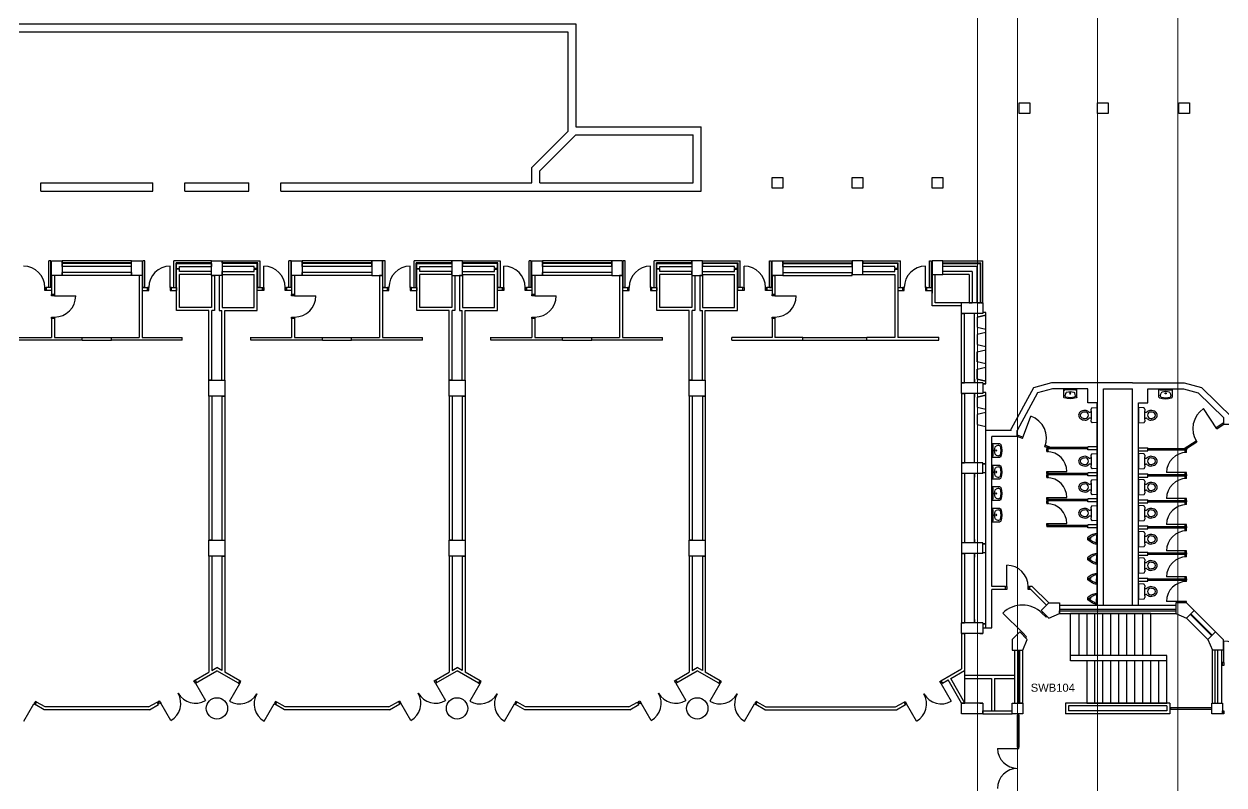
# Model space of a CAD drawing. Header units: millimetres. Extents: x -50633 to 80232, y -16408 to 66926.
# Drawn here: x -12762 to 32203, y 38403 to 66926 of the extents above; entities that cross this region are included whole.
import ezdxf

# ---------------------------------------------------------------- set-up
doc = ezdxf.new("R2010")
doc.units = ezdxf.units.MM
for name, color, linetype in [('BL', 8, 'Continuous'), ('Boundaries_and_building_grids', 140, 'Continuous'), ('DR', 8, 'Continuous'), ('SHOPFITTING', 4, 'Continuous'), ('TEXT', 2, 'Continuous'), ('WA_EXT', 7, 'Continuous'), ('WN', 4, 'Continuous')]:
    doc.layers.add(name, color=color, linetype=linetype)
doc.layers.get('0').off()
doc.styles.add('arial', font='arial.ttf')

# ---------------------------------------------------------------- blocks, each defined once
blk = doc.blocks.new('whb2')
for p, q in [((-250, 0), (250, 0)), ((-250, -303.1), (-250, 0)), ((250, 0), (250, -303.1)), ((-201, -29.5), (201.1, -29.5)), ((-200, -252.8), (-168.5, -155.3)), ((168.6, -155.3), (200.1, -252.8))]:
    blk.add_line(p, q)
blk.add_circle((0, -160.7), 22.3)
for centre, radius, start, end in [((-214.2, -303.1), 35.7, 180, 255.523), ((-199.1, -56.3), 26.8, 94.124, 173.479), ((0, 526.8), 892.9, 255.523, 284.478), ((-151.4, -259.8), 49.1, 171.798, 253.912), ((-109.1, -186.3), 67, 111.901, 152.434), ((0, 265.2), 595.5, 253.912, 286.088), ((0, -457.8), 359.7, 68.098, 111.902), ((109.2, -186.3), 67, 27.567, 68.099), ((151.5, -259.8), 49.1, 286.088, 8.202), ((199.2, -56.3), 26.8, 6.521, 85.876), ((214.3, -303.1), 35.7, 284.477, 0)]:
    blk.add_arc(centre, radius, start, end)

msp = doc.modelspace()

# ---------------------------------------------------------------- linework, layer by layer
at = {"layer": 'BL', "linetype": 'Continuous'}
for p, q in [((26457, 43251), (26457, 44826)), ((29457, 44826), (26457, 44826)), ((26757, 44826), (26757, 43251)), ((27057, 44826), (27057, 43251)), ((27357, 43251), (27357, 44826)), ((27657, 43251), (27657, 44826)), ((27957, 43251), (27957, 44826)), ((28257, 43251), (28257, 44826)), ((28557, 43251), (28557, 44826)), ((28857, 43251), (28857, 44826)), ((29157, 43251), (29157, 44826)), ((29457, 43251), (29457, 44826)), ((27357, 41476), (27357, 43051)), ((27657, 41476), (27657, 43051)), ((27957, 41476), (27957, 43051)), ((28257, 41476), (28257, 43051)), ((28557, 41476), (28557, 43051)), ((28857, 41476), (28857, 43051)), ((29157, 41476), (29157, 43051)), ((29457, 41476), (29457, 43051)), ((29757, 41476), (29757, 43051))]:
    msp.add_line(p, q, dxfattribs=at)
for points in [[(27057, 43051), (26457, 43051), (26457, 43251)], [(30057, 43051), (30057, 43251), (26457, 43251)], [(27057, 41476), (30057, 41476), (30057, 43051), (27057, 43051), (27057, 41476)], [(30192, 41301), (30192, 41251), (31742, 41251), (31742, 41301), (30192, 41301)]]:
    msp.add_lwpolyline(points, dxfattribs=at)
at = {"layer": 'Boundaries_and_building_grids', "color": 3, "linetype": 'Continuous', "lineweight": 0}
for p in [(22968, 2284), (24468, 13773), (27468, 19213), (30468, 13773)]:
    msp.add_xline(p, (0, 1), dxfattribs=at)
at = {"layer": 'DR', "linetype": 'Continuous'}
for p, q in [((-7288, 57051), (-7288, 57851)), ((-3778, 57051), (-3778, 57851)), ((1712, 57051), (1712, 57851)), ((5222, 57051), (5222, 57851)), ((10712, 57051), (10712, 57851)), ((14222, 57051), (14222, 57851)), ((21022, 57051), (21022, 57851)), ((-11623, 56741), (-10823, 56741)), ((-2623, 56741), (-1823, 56741)), ((6377, 56741), (7177, 56741)), ((15377, 56741), (16177, 56741)), ((24652, 51390), (24967, 52233)), ((31934, 51758), (31440, 52510)), ((25566, 50149), (26316, 50149)), ((30800, 50113), (30050, 50113)), ((25566, 49174), (26316, 49174)), ((30800, 49138), (30050, 49138)), ((25566, 48199), (26316, 48199)), ((30800, 48163), (30050, 48163)), ((30800, 47178), (30050, 47178)), ((24066, 45838), (24066, 46638)), ((30800, 46203), (30050, 46203)), ((30800, 45283), (30050, 45283)), ((24648, 44114), (23917, 44845)), ((32193, 42996), (32193, 43796)), ((-6337, 42218), (-5962, 41569)), ((-4686, 42193), (-5061, 41544)), ((2663, 42218), (3038, 41569)), ((4314, 42193), (3939, 41544)), ((11663, 42218), (12038, 41569)), ((13314, 42193), (12939, 41544)), ((21610, 42193), (21985, 41544)), ((-12762, 40794), (-12387, 41443)), ((-7261, 40819), (-7636, 41468)), ((-3762, 40794), (-3387, 41443)), ((1739, 40819), (1364, 41468)), ((5238, 40794), (5613, 41443)), ((10739, 40819), (10364, 41468)), ((14238, 40794), (14613, 41443)), ((20686, 40794), (20311, 41443)), ((23717, 39776), (24467, 39776))]:
    msp.add_line(p, q, dxfattribs=at)
for points in [[(-11978, 57051), (-11928, 57051), (-11928, 56941), (-11978, 56941), (-11978, 57051)], [(-11623, 56791), (-11623, 56741), (-11733, 56741), (-11733, 56791), (-11623, 56791)], [(-8088, 57051), (-8138, 57051), (-8138, 56941), (-8088, 56941), (-8088, 57051)], [(-7238, 57051), (-7288, 57051), (-7288, 56941), (-7238, 56941), (-7238, 57051)], [(-3828, 57051), (-3778, 57051), (-3778, 56941), (-3828, 56941), (-3828, 57051)], [(-2978, 57051), (-2928, 57051), (-2928, 56941), (-2978, 56941), (-2978, 57051)], [(-2623, 56791), (-2623, 56741), (-2733, 56741), (-2733, 56791), (-2623, 56791)], [(912, 57051), (862, 57051), (862, 56941), (912, 56941), (912, 57051)], [(1762, 57051), (1712, 57051), (1712, 56941), (1762, 56941), (1762, 57051)], [(5172, 57051), (5222, 57051), (5222, 56941), (5172, 56941), (5172, 57051)], [(6022, 57051), (6072, 57051), (6072, 56941), (6022, 56941), (6022, 57051)], [(6377, 56791), (6377, 56741), (6267, 56741), (6267, 56791), (6377, 56791)], [(9912, 57051), (9862, 57051), (9862, 56941), (9912, 56941), (9912, 57051)], [(10762, 57051), (10712, 57051), (10712, 56941), (10762, 56941), (10762, 57051)], [(14172, 57051), (14222, 57051), (14222, 56941), (14172, 56941), (14172, 57051)], [(15022, 57051), (15072, 57051), (15072, 56941), (15022, 56941), (15022, 57051)], [(15377, 56791), (15377, 56741), (15267, 56741), (15267, 56791), (15377, 56791)], [(20222, 57051), (20172, 57051), (20172, 56941), (20222, 56941), (20222, 57051)], [(21072, 57051), (21022, 57051), (21022, 56941), (21072, 56941), (21072, 57051)], [(-11623, 55941), (-11623, 55891), (-11733, 55891), (-11733, 55941), (-11623, 55941)], [(-2623, 55941), (-2623, 55891), (-2733, 55891), (-2733, 55941), (-2623, 55941)], [(6377, 55941), (6377, 55891), (6267, 55891), (6267, 55941), (6377, 55941)], [(15377, 55941), (15377, 55891), (15267, 55891), (15267, 55941), (15377, 55941)], [(24016, 45838), (24066, 45838), (24066, 45728), (24016, 45728), (24016, 45838)], [(24866, 45838), (24916, 45838), (24916, 45728), (24866, 45728), (24866, 45838)], [(25379, 44845), (25414, 44880), (25569, 44725), (25534, 44690), (25379, 44845)], [(24612, 44079), (24648, 44114), (24803, 43959), (24768, 43923), (24612, 44079)], [(32143, 42996), (32193, 42996), (32193, 42886), (32143, 42886), (32143, 42996)], [(-6337, 42218), (-6392, 42313), (-6348, 42338), (-6293, 42243), (-6337, 42218)], [(-4686, 42193), (-4631, 42288), (-4674, 42313), (-4729, 42218), (-4686, 42193)], [(2663, 42218), (2608, 42313), (2652, 42338), (2707, 42243), (2663, 42218)], [(4314, 42193), (4369, 42288), (4326, 42313), (4271, 42218), (4314, 42193)], [(11663, 42218), (11608, 42313), (11652, 42338), (11707, 42243), (11663, 42218)], [(13314, 42193), (13369, 42288), (13326, 42313), (13271, 42218), (13314, 42193)], [(21610, 42193), (21555, 42288), (21598, 42313), (21653, 42218), (21610, 42193)], [(-12343, 41418), (-12288, 41513), (-12332, 41538), (-12387, 41443), (-12343, 41418)], [(-7679, 41443), (-7734, 41538), (-7691, 41563), (-7636, 41468), (-7679, 41443)], [(-3343, 41418), (-3288, 41513), (-3332, 41538), (-3387, 41443), (-3343, 41418)], [(1321, 41443), (1266, 41538), (1309, 41563), (1364, 41468), (1321, 41443)], [(5657, 41418), (5712, 41513), (5668, 41538), (5613, 41443), (5657, 41418)], [(10321, 41443), (10266, 41538), (10309, 41563), (10364, 41468), (10321, 41443)], [(14657, 41418), (14712, 41513), (14668, 41538), (14613, 41443), (14657, 41418)], [(20268, 41418), (20213, 41513), (20256, 41538), (20311, 41443), (20268, 41418)], [(24517, 41026), (24517, 41076), (24467, 41076), (24467, 41026), (24517, 41026)], [(32202, 41076), (32152, 41076), (32152, 41186), (32202, 41186), (32202, 41076)], [(24517, 39776), (24517, 39826), (24467, 39826), (24467, 39776), (24517, 39776)]]:
    msp.add_lwpolyline(points, dxfattribs=at)
for centre, radius, start, end in [((-12778, 57051), 800, 0, 90), ((-7288, 57051), 800, 90, 180), ((-3778, 57051), 800, 0, 90), ((1712, 57051), 800, 90, 180), ((5222, 57051), 800, 0, 90), ((10712, 57051), 800, 90, 180), ((14222, 57051), 800, 0, 90), ((21022, 57051), 800, 90, 180), ((-11623, 56741), 800, 270, 0), ((-2623, 56741), 800, 270, 0), ((6377, 56741), 800, 270, 0), ((15377, 56741), 800, 270, 0), ((24652, 51390), 900, 339.5322, 69.5322), ((31934, 51758), 900, 123.2925, 213.2925), ((25566, 50149), 750, 0, 90), ((30800, 50113), 750, 90, 180), ((25566, 49174), 750, 0, 90), ((30800, 49138), 750, 90, 180), ((25566, 48199), 750, 0, 90), ((30800, 48163), 750, 90, 180), ((30800, 47178), 750, 90, 180), ((30800, 46203), 750, 90, 180), ((24066, 45838), 800, 0, 90), ((30800, 45283), 750, 90, 180), ((24648, 44114), 1033, 44.9996, 134.9996), ((32193, 42996), 800, 0, 90), ((-7636, 41468), 750, 300, 30), ((-6337, 42218), 750, 210, 300), ((-4686, 42193), 750, 240, 330), ((-3387, 41443), 750, 150, 240), ((1364, 41468), 750, 300, 30), ((2663, 42218), 750, 210, 300), ((4314, 42193), 750, 240, 330), ((5613, 41443), 750, 150, 240), ((10364, 41468), 750, 300, 30), ((11663, 42218), 750, 210, 300), ((13314, 42193), 750, 240, 330), ((14613, 41443), 750, 150, 240), ((20311, 41443), 750, 300, 30), ((21610, 42193), 750, 210, 300), ((24467, 39776), 750, 180, 270), ((24467, 38276), 750, 90, 180)]:
    msp.add_arc(centre, radius, start, end, dxfattribs=at)
at = {"layer": 'SHOPFITTING', "linetype": 'Continuous'}
for p, q in [((27233, 52372), (27182, 52372)), ((29223, 52372), (29273, 52372)), ((27233, 52152), (27182, 52152)), ((27456, 51977), (27262, 51990)), ((29000, 51977), (29194, 51990)), ((29223, 52152), (29273, 52152)), ((27233, 50650), (27182, 50650)), ((27233, 50430), (27182, 50430)), ((29223, 50650), (29273, 50650)), ((29223, 50430), (29273, 50430)), ((27456, 50255), (27262, 50267)), ((29000, 50255), (29194, 50267)), ((27233, 49675), (27182, 49675)), ((29223, 49675), (29273, 49675)), ((27233, 49455), (27182, 49455)), ((27456, 49280), (27262, 49292)), ((29000, 49280), (29194, 49292)), ((29223, 49455), (29273, 49455)), ((27233, 48700), (27182, 48700)), ((29223, 48700), (29273, 48700)), ((27233, 48480), (27182, 48480)), ((27456, 48305), (27262, 48317)), ((29000, 48305), (29194, 48317)), ((29223, 48480), (29273, 48480)), ((27226, 47765), (27110, 47688)), ((27152, 47654), (27250, 47715)), ((27433, 47823), (27433, 47633)), ((29223, 47725), (29273, 47725)), ((27226, 47502), (27110, 47579)), ((27152, 47612), (27250, 47551)), ((27433, 47443), (27433, 47633)), ((29000, 47330), (29194, 47342)), ((29223, 47505), (29273, 47505)), ((27226, 47015), (27110, 46938)), ((27226, 46752), (27110, 46829)), ((27152, 46904), (27250, 46965)), ((27152, 46862), (27250, 46801)), ((27433, 47073), (27433, 46883)), ((27433, 46693), (27433, 46883)), ((27433, 46323), (27433, 46133)), ((29000, 46345), (29194, 46357)), ((29223, 46740), (29273, 46740)), ((29223, 46520), (29273, 46520)), ((27226, 46265), (27110, 46188)), ((27226, 46002), (27110, 46079)), ((27152, 46154), (27250, 46215)), ((27152, 46112), (27250, 46051)), ((27433, 45943), (27433, 46133)), ((27226, 45514), (27110, 45438)), ((27152, 45404), (27250, 45465)), ((27433, 45573), (27433, 45383)), ((29223, 45765), (29273, 45765)), ((29223, 45545), (29273, 45545)), ((27226, 45252), (27110, 45329)), ((27152, 45362), (27250, 45301)), ((27433, 45193), (27433, 45383)), ((29000, 45370), (29194, 45382))]:
    msp.add_line(p, q, dxfattribs=at)
for points in [[(27262, 52535), (27456, 52547), (27456, 51977)], [(29194, 52535), (29000, 52547), (29000, 51977)], [(27262, 50813), (27456, 50825), (27456, 50255)], [(29194, 50813), (29000, 50825), (29000, 50255)], [(27262, 49838), (27456, 49850), (27456, 49280)], [(29194, 49838), (29000, 49850), (29000, 49280)], [(27262, 48863), (27456, 48875), (27456, 48305)], [(29194, 48863), (29000, 48875), (29000, 48305)], [(27394, 47780), (27421, 47780), (27421, 47633)], [(29194, 47888), (29000, 47900), (29000, 47330)], [(27394, 47487), (27421, 47487), (27421, 47633)], [(27433, 47658), (27456, 47658), (27456, 47608), (27433, 47608)], [(27394, 47030), (27421, 47030), (27421, 46883)], [(27394, 46737), (27421, 46737), (27421, 46883)], [(27433, 46908), (27456, 46908), (27456, 46858), (27433, 46858)], [(29194, 46903), (29000, 46915), (29000, 46345)], [(27394, 46280), (27421, 46280), (27421, 46133)], [(27394, 45987), (27421, 45987), (27421, 46133)], [(27433, 46158), (27456, 46158), (27456, 46108), (27433, 46108)], [(29194, 45928), (29000, 45940), (29000, 45370)], [(27394, 45530), (27421, 45530), (27421, 45383)], [(27394, 45237), (27421, 45237), (27421, 45383)], [(27433, 45408), (27456, 45408), (27456, 45358), (27433, 45358)]]:
    msp.add_lwpolyline(points, dxfattribs=at)
for centre in [(27188, 47633), (27188, 46883), (27188, 46133), (27188, 45383)]:
    msp.add_circle(centre, 15, dxfattribs=at)
for centre, radius, start, end in [((26907, 52262), 151, 126.6272, 180), ((26907, 52262), 151, 180, 233.3723), ((27001, 52136), 309, 90, 126.6269), ((26911, 52262), 94.1, 123.328, 180), ((26911, 52262), 94.1, 180, 236.6712), ((27001, 52125), 258, 90, 123.3291), ((27001, 52399), 258, 236.6706, 270), ((27001, 52262), 182, 46.3697, 90), ((27001, 52262), 121, 270, 90), ((27182, 52452), 80, 226.3714, 270), ((27265, 52495), 40, 93.6538, 185.3929), ((24798, 52262), 2437, 354.6098, 5.3902), ((29191, 52495), 40, 354.6071, 86.3462), ((31658, 52262), 2437, 174.6098, 185.3902), ((29273, 52452), 80, 270, 313.6286), ((29455, 52262), 182, 90, 133.6303), ((29455, 52262), 121, 90, 270), ((29455, 52136), 309, 53.3731, 90), ((29455, 52125), 258, 56.6709, 90), ((29455, 52399), 258, 270, 303.3294), ((29544, 52262), 94.1, 0, 56.672), ((29544, 52262), 94.1, 303.3288, 0), ((29549, 52262), 151, 0, 53.3728), ((29549, 52262), 151, 306.6277, 0), ((27001, 52389), 309, 233.3736, 270), ((27001, 52262), 182, 270, 313.6308), ((27182, 52072), 80, 90, 133.6274), ((27265, 52029), 40, 174.614, 266.3467), ((29191, 52029), 40, 273.6533, 5.386), ((29273, 52072), 80, 46.3726, 90), ((29455, 52262), 182, 226.3692, 270), ((29455, 52389), 309, 270, 306.6264), ((27265, 50773), 40, 93.6538, 185.3929), ((29191, 50773), 40, 354.6071, 86.3462), ((26907, 50540), 151, 126.6272, 180), ((26907, 50540), 151, 180, 233.3723), ((27001, 50413), 309, 90, 126.6269), ((26911, 50540), 94.1, 123.328, 180), ((26911, 50540), 94.1, 180, 236.6712), ((27001, 50667), 309, 233.3736, 270), ((27001, 50403), 258, 90, 123.3291), ((27001, 50677), 258, 236.6706, 270), ((27001, 50540), 182, 46.3697, 90), ((27001, 50540), 121, 270, 90), ((27001, 50540), 182, 270, 313.6308), ((27182, 50730), 80, 226.3714, 270), ((27182, 50350), 80, 90, 133.6274), ((24798, 50540), 2437, 354.6098, 5.3902), ((31658, 50540), 2437, 174.6098, 185.3902), ((29273, 50730), 80, 270, 313.6286), ((29273, 50350), 80, 46.3726, 90), ((29455, 50540), 182, 90, 133.6303), ((29455, 50540), 182, 226.3692, 270), ((29455, 50540), 121, 90, 270), ((29455, 50413), 309, 53.3731, 90), ((29455, 50403), 258, 56.6709, 90), ((29455, 50677), 258, 270, 303.3294), ((29455, 50667), 309, 270, 306.6264), ((29544, 50540), 94.1, 0, 56.672), ((29544, 50540), 94.1, 303.3288, 0), ((29549, 50540), 151, 0, 53.3728), ((29549, 50540), 151, 306.6277, 0), ((27265, 50307), 40, 174.614, 266.3467), ((29191, 50307), 40, 273.6533, 5.386), ((26907, 49565), 151, 126.6272, 180), ((26907, 49565), 151, 180, 233.3723), ((27001, 49438), 309, 90, 126.6269), ((26911, 49565), 94.1, 123.328, 180), ((26911, 49565), 94.1, 180, 236.6712), ((27001, 49428), 258, 90, 123.3291), ((27001, 49702), 258, 236.6706, 270), ((27001, 49565), 182, 46.3697, 90), ((27001, 49565), 121, 270, 90), ((27182, 49755), 80, 226.3714, 270), ((27265, 49798), 40, 93.6538, 185.3929), ((24798, 49565), 2437, 354.6098, 5.3902), ((29191, 49798), 40, 354.6071, 86.3462), ((31658, 49565), 2437, 174.6098, 185.3902), ((29273, 49755), 80, 270, 313.6286), ((29455, 49565), 182, 90, 133.6303), ((29455, 49565), 121, 90, 270), ((29455, 49438), 309, 53.3731, 90), ((29455, 49428), 258, 56.6709, 90), ((29455, 49702), 258, 270, 303.3294), ((29544, 49565), 94.1, 0, 56.672), ((29544, 49565), 94.1, 303.3288, 0), ((29549, 49565), 151, 0, 53.3728), ((29549, 49565), 151, 306.6277, 0), ((27001, 49692), 309, 233.3736, 270), ((27001, 49565), 182, 270, 313.6308), ((27182, 49375), 80, 90, 133.6274), ((27265, 49332), 40, 174.614, 266.3467), ((29191, 49332), 40, 273.6533, 5.386), ((29273, 49375), 80, 46.3726, 90), ((29455, 49565), 182, 226.3692, 270), ((29455, 49692), 309, 270, 306.6264), ((26907, 48590), 151, 126.6272, 180), ((26907, 48590), 151, 180, 233.3723), ((27001, 48463), 309, 90, 126.6269), ((26911, 48590), 94.1, 123.328, 180), ((26911, 48590), 94.1, 180, 236.6712), ((27001, 48453), 258, 90, 123.3291), ((27001, 48590), 182, 46.3697, 90), ((27001, 48590), 121, 270, 90), ((27182, 48780), 80, 226.3714, 270), ((27265, 48823), 40, 93.6538, 185.3929), ((24798, 48590), 2437, 354.6098, 5.3902), ((29191, 48823), 40, 354.6071, 86.3462), ((31658, 48590), 2437, 174.6098, 185.3902), ((29273, 48780), 80, 270, 313.6286), ((29455, 48590), 182, 90, 133.6303), ((29455, 48590), 121, 90, 270), ((29455, 48463), 309, 53.3731, 90), ((29455, 48453), 258, 56.6709, 90), ((29544, 48590), 94.1, 0, 56.672), ((29544, 48590), 94.1, 303.3288, 0), ((29549, 48590), 151, 0, 53.3728), ((29549, 48590), 151, 306.6277, 0), ((27001, 48717), 309, 233.3736, 270), ((27001, 48727), 258, 236.6706, 270), ((27001, 48590), 182, 270, 313.6308), ((27182, 48400), 80, 90, 133.6274), ((27265, 48357), 40, 174.614, 266.3467), ((29191, 48357), 40, 273.6533, 5.386), ((29273, 48400), 80, 46.3726, 90), ((29455, 48590), 182, 226.3692, 270), ((29455, 48727), 258, 270, 303.3294), ((29455, 48717), 309, 270, 306.6264), ((27159, 47633), 73, 131.5428, 179.9693), ((27424, 47461), 363, 88.5377, 123.7958), ((27557, 47221), 582, 106.3032, 121.9052), ((29191, 47848), 40, 354.6071, 86.3462), ((31658, 47615), 2437, 174.6098, 185.3902), ((29273, 47805), 80, 270, 313.6286), ((29455, 47615), 182, 90, 133.6303), ((29455, 47615), 121, 90, 270), ((29455, 47488), 309, 53.3731, 90), ((29455, 47478), 258, 56.6709, 90), ((29544, 47615), 94.1, 0, 56.672), ((29549, 47615), 151, 0, 53.3728), ((27159, 47633), 73, 180.0326, 228.4584), ((27164, 47634), 23.8, 121.9106, 177.9281), ((27164, 47633), 23.8, 182.0719, 238.0926), ((27424, 47806), 363, 236.2042, 271.4623), ((27557, 48046), 582, 238.0951, 253.6968), ((29191, 47382), 40, 273.6533, 5.386), ((29273, 47425), 80, 46.3726, 90), ((29455, 47615), 182, 226.3692, 270), ((29455, 47752), 258, 270, 303.3294), ((29455, 47742), 309, 270, 306.6264), ((29544, 47615), 94.1, 303.3288, 0), ((29549, 47615), 151, 306.6277, 0), ((27159, 46883), 73, 131.5428, 179.9693), ((27159, 46883), 73, 180.0326, 228.4584), ((27164, 46884), 23.8, 121.9106, 177.9281), ((27164, 46883), 23.8, 182.0719, 238.0926), ((27424, 46711), 363, 88.5377, 123.7958), ((27557, 46471), 582, 106.3032, 121.9052), ((27557, 47296), 582, 238.0951, 253.6968), ((29191, 46863), 40, 354.6071, 86.3462), ((31658, 46630), 2437, 174.6098, 185.3902), ((29455, 46630), 182, 90, 133.6303), ((29455, 46503), 309, 53.3731, 90), ((27424, 47056), 363, 236.2042, 271.4623), ((27424, 45961), 363, 88.5377, 123.7958), ((29191, 46397), 40, 273.6533, 5.386), ((29273, 46820), 80, 270, 313.6286), ((29273, 46440), 80, 46.3726, 90), ((29455, 46630), 182, 226.3692, 270), ((29455, 46630), 121, 90, 270), ((29455, 46493), 258, 56.6709, 90), ((29455, 46767), 258, 270, 303.3294), ((29455, 46757), 309, 270, 306.6264), ((29544, 46630), 94.1, 0, 56.672), ((29544, 46630), 94.1, 303.3288, 0), ((29549, 46630), 151, 0, 53.3728), ((29549, 46630), 151, 306.6277, 0), ((27159, 46133), 73, 131.5428, 179.9693), ((27159, 46133), 73, 180.0326, 228.4584), ((27164, 46134), 23.8, 121.9106, 177.9281), ((27164, 46133), 23.8, 182.0719, 238.0926), ((27424, 46306), 363, 236.2042, 271.4623), ((27557, 45721), 582, 106.3032, 121.9052), ((27557, 46546), 582, 238.0951, 253.6968), ((29191, 45888), 40, 354.6071, 86.3462), ((31658, 45655), 2437, 174.6098, 185.3902), ((27159, 45383), 73, 131.5428, 179.9693), ((27424, 45211), 363, 88.5377, 123.7958), ((27557, 44971), 582, 106.3032, 121.9052), ((29191, 45422), 40, 273.6533, 5.386), ((29273, 45845), 80, 270, 313.6286), ((29273, 45465), 80, 46.3726, 90), ((29455, 45655), 182, 90, 133.6303), ((29455, 45655), 182, 226.3692, 270), ((29455, 45655), 121, 90, 270), ((29455, 45528), 309, 53.3731, 90), ((29455, 45518), 258, 56.6709, 90), ((29455, 45792), 258, 270, 303.3294), ((29455, 45782), 309, 270, 306.6264), ((29544, 45655), 94.1, 0, 56.672), ((29544, 45655), 94.1, 303.3288, 0), ((29549, 45655), 151, 0, 53.3728), ((29549, 45655), 151, 306.6277, 0), ((27159, 45383), 73, 180.0326, 228.4584), ((27164, 45384), 23.8, 121.9106, 177.9281), ((27164, 45382), 23.8, 182.0719, 238.0926), ((27424, 45556), 363, 236.2042, 271.4623), ((27557, 45795), 582, 238.0951, 253.6968)]:
    msp.add_arc(centre, radius, start, end, dxfattribs=at)
at = {"layer": 'WA_EXT', "linetype": 'Continuous'}
for p, q in [((-25183, 66926), (7917, 66926)), ((-24883, 66626), (7617, 66626)), ((7617, 66626), (7617, 62899)), ((7917, 66926), (7917, 63076)), ((7917, 63076), (12617, 63076)), ((12617, 60661), (12617, 63076)), ((6267, 61549), (7617, 62899)), ((6567, 61426), (7917, 62776)), ((7917, 62776), (12317, 62776)), ((12317, 60976), (12317, 62776)), ((6267, 60976), (6267, 61549)), ((6567, 60976), (6567, 61426)), ((-12133, 60661), (-12133, 60976)), ((-12133, 60976), (-7933, 60976)), ((-7933, 60661), (-7933, 60976)), ((-6733, 60661), (-6733, 60976)), ((-6733, 60976), (-4333, 60976)), ((-4333, 60661), (-4333, 60976)), ((-3133, 60976), (6267, 60976)), ((-3133, 60661), (-3133, 60976)), ((6567, 60976), (12317, 60976)), ((-12133, 60661), (-7933, 60661)), ((-6733, 60661), (-4333, 60661)), ((-3133, 60661), (12617, 60661)), ((-11833, 57051), (-11833, 58051)), ((-11753, 58051), (-11833, 58051)), ((-11753, 57051), (-11753, 58051)), ((-8733, 58051), (-11333, 58051)), ((-11333, 57971), (-11333, 58051)), ((-8733, 57971), (-8733, 58051)), ((-8313, 57051), (-8313, 58051)), ((-8233, 58051), (-8313, 58051)), ((-8233, 57051), (-8233, 58051)), ((-5733, 58051), (-7143, 58051)), ((-7143, 57051), (-7143, 58051)), ((-5733, 57971), (-5733, 58051)), ((-5333, 57971), (-5333, 58051)), ((-2833, 57051), (-2833, 58051)), ((-2753, 58051), (-2833, 58051)), ((-2753, 57051), (-2753, 58051)), ((267, 58051), (-2333, 58051)), ((-2333, 57971), (-2333, 58051)), ((267, 57971), (267, 58051)), ((767, 58051), (687, 58051)), ((687, 57051), (687, 58051)), ((767, 57051), (767, 58051)), ((1857, 57051), (1857, 58051)), ((3267, 58051), (1857, 58051)), ((3267, 57971), (3267, 58051)), ((3667, 57971), (3667, 58051)), ((6167, 57051), (6167, 58051)), ((6247, 58051), (6167, 58051)), ((6247, 57051), (6247, 58051)), ((9267, 58051), (6667, 58051)), ((6667, 57971), (6667, 58051)), ((9267, 57971), (9267, 58051)), ((9767, 58051), (9687, 58051)), ((9687, 57051), (9687, 58051)), ((9767, 57051), (9767, 58051)), ((10857, 57051), (10857, 58051)), ((12267, 58051), (10857, 58051)), ((12267, 57971), (12267, 58051)), ((12667, 58051), (14077, 58051)), ((12667, 57971), (12667, 58051)), ((14077, 57051), (14077, 58051)), ((15167, 57051), (15167, 58051)), ((15167, 58051), (15247, 58051)), ((15247, 57051), (15247, 58051)), ((15667, 58051), (18267, 58051)), ((15667, 57971), (15667, 58051)), ((18267, 57971), (18267, 58051)), ((18667, 58051), (18667, 57971)), ((18667, 58051), (20077, 58051)), ((20077, 57051), (20077, 58051)), ((21167, 58051), (21247, 58051)), ((21167, 57051), (21167, 58051)), ((21247, 57051), (21247, 58051)), ((21667, 57971), (21667, 58051)), ((21667, 58051), (23167, 58051)), ((23167, 56476), (23167, 58051)), ((-8733, 57971), (-11333, 57971)), ((-11333, 57841), (-11333, 57951)), ((-8733, 57951), (-11333, 57951)), ((-8733, 57841), (-11333, 57841)), ((-8733, 57611), (-11333, 57611)), ((-11333, 57501), (-11333, 57611)), ((-8733, 57841), (-8733, 57951)), ((-8733, 57611), (-8733, 57501)), ((-5733, 57971), (-7063, 57971)), ((-7063, 57051), (-7063, 57971)), ((-7043, 57951), (-5733, 57951)), ((-7043, 57757), (-7043, 57951)), ((-7043, 57757), (-6933, 57757)), ((-7043, 56191), (-7043, 57737)), ((-6933, 57737), (-7043, 57737)), ((-6933, 57841), (-5733, 57841)), ((-6933, 57757), (-6933, 57841)), ((-6933, 57653), (-6933, 57737)), ((-5733, 57653), (-6933, 57653)), ((-5733, 57951), (-5733, 57841)), ((-5733, 57543), (-5733, 57653)), ((-4023, 57951), (-5333, 57951)), ((-5333, 57951), (-5333, 57841)), ((-4133, 57841), (-5333, 57841)), ((-5333, 57653), (-4133, 57653)), ((-5333, 57543), (-5333, 57653)), ((-4133, 57757), (-4133, 57841)), ((-4023, 57757), (-4133, 57757)), ((-4133, 57737), (-4023, 57737)), ((-4133, 57653), (-4133, 57737)), ((-4023, 57757), (-4023, 57951)), ((-4023, 56191), (-4023, 57737)), ((267, 57971), (-2333, 57971)), ((-2333, 57841), (-2333, 57951)), ((267, 57951), (-2333, 57951)), ((267, 57841), (-2333, 57841)), ((267, 57611), (-2333, 57611)), ((-2333, 57501), (-2333, 57611)), ((267, 57841), (267, 57951)), ((267, 57611), (267, 57501)), ((3267, 57971), (1937, 57971)), ((1937, 57051), (1937, 57971)), ((1957, 57757), (1957, 57951)), ((1957, 57951), (3267, 57951)), ((1957, 57757), (2067, 57757)), ((1957, 56191), (1957, 57737)), ((2067, 57737), (1957, 57737)), ((2067, 57757), (2067, 57841)), ((2067, 57841), (3267, 57841)), ((2067, 57653), (2067, 57737)), ((3267, 57653), (2067, 57653)), ((3267, 57951), (3267, 57841)), ((3267, 57543), (3267, 57653)), ((3667, 57951), (3667, 57841)), ((4977, 57951), (3667, 57951)), ((4867, 57841), (3667, 57841)), ((3667, 57653), (4867, 57653)), ((3667, 57543), (3667, 57653)), ((4867, 57757), (4867, 57841)), ((4977, 57757), (4867, 57757)), ((4867, 57653), (4867, 57737)), ((4867, 57737), (4977, 57737)), ((4977, 57757), (4977, 57951)), ((4977, 56191), (4977, 57737)), ((9267, 57971), (6667, 57971)), ((6667, 57841), (6667, 57951)), ((9267, 57951), (6667, 57951)), ((9267, 57841), (6667, 57841)), ((6667, 57501), (6667, 57611)), ((9267, 57611), (6667, 57611)), ((9267, 57841), (9267, 57951)), ((9267, 57611), (9267, 57501)), ((10937, 57051), (10937, 57971)), ((12267, 57971), (10937, 57971)), ((10957, 57951), (12267, 57951)), ((10957, 57757), (10957, 57951)), ((10957, 57757), (11067, 57757)), ((10957, 56191), (10957, 57737)), ((11067, 57737), (10957, 57737)), ((11067, 57757), (11067, 57841)), ((11067, 57841), (12267, 57841)), ((11067, 57653), (11067, 57737)), ((12267, 57653), (11067, 57653)), ((12267, 57951), (12267, 57841)), ((12267, 57543), (12267, 57653)), ((12667, 57971), (13997, 57971)), ((13977, 57951), (12667, 57951)), ((12667, 57951), (12667, 57841)), ((13867, 57841), (12667, 57841)), ((12667, 57653), (13867, 57653)), ((12667, 57543), (12667, 57653)), ((13867, 57757), (13867, 57841)), ((13977, 57757), (13867, 57757)), ((13867, 57737), (13977, 57737)), ((13867, 57653), (13867, 57737)), ((13977, 57757), (13977, 57951)), ((13977, 56191), (13977, 57737)), ((13997, 57051), (13997, 57971)), ((15667, 57971), (18267, 57971)), ((15667, 57951), (18267, 57951)), ((15667, 57841), (15667, 57951)), ((15667, 57841), (18267, 57841)), ((15667, 57611), (18267, 57611)), ((15667, 57611), (15667, 57501)), ((18267, 57841), (18267, 57951)), ((18267, 57501), (18267, 57611)), ((18667, 57971), (19997, 57971)), ((18667, 57841), (18667, 57951)), ((19977, 57951), (18667, 57951)), ((19867, 57841), (18667, 57841)), ((18667, 57653), (19867, 57653)), ((18667, 57543), (18667, 57653)), ((19867, 57757), (19867, 57841)), ((19977, 57757), (19867, 57757)), ((19867, 57737), (19977, 57737)), ((19867, 57653), (19867, 57737)), ((19977, 57757), (19977, 57951)), ((19977, 57737), (19977, 55181)), ((19997, 57051), (19997, 57971)), ((21667, 57971), (23087, 57971)), ((21667, 57951), (23067, 57951)), ((21667, 57841), (21667, 57951)), ((22957, 57841), (21667, 57841)), ((21667, 57543), (21667, 57653)), ((22769, 57653), (21667, 57653)), ((22769, 57653), (22769, 56476)), ((22957, 56476), (22957, 57841)), ((23067, 57951), (23067, 56476)), ((23087, 56476), (23087, 57971)), ((-11623, 57501), (-11733, 57501)), ((-11733, 57501), (-11733, 56791)), ((-11623, 57501), (-11623, 56791)), ((-8733, 57501), (-11333, 57501)), ((-8333, 57501), (-8443, 57501)), ((-8443, 57501), (-8443, 55181)), ((-8333, 57501), (-8333, 55181)), ((-5733, 57543), (-6933, 57543)), ((-6933, 56301), (-6933, 57543)), ((-5733, 57501), (-5733, 56301)), ((-5733, 57501), (-5623, 57501)), ((-5623, 57501), (-5623, 56191)), ((-5443, 57501), (-5443, 56191)), ((-5333, 57501), (-5443, 57501)), ((-5333, 57543), (-4133, 57543)), ((-5333, 57501), (-5333, 56301)), ((-4133, 56301), (-4133, 57543)), ((-2733, 57501), (-2733, 56791)), ((-2623, 57501), (-2733, 57501)), ((-2623, 57501), (-2623, 56791)), ((267, 57501), (-2333, 57501)), ((667, 57501), (557, 57501)), ((557, 57501), (557, 55181)), ((667, 57501), (667, 55181)), ((2067, 56301), (2067, 57543)), ((3267, 57543), (2067, 57543)), ((3267, 57501), (3267, 56301)), ((3267, 57501), (3377, 57501)), ((3377, 57501), (3377, 56191)), ((3667, 57501), (3557, 57501)), ((3557, 57501), (3557, 56191)), ((3667, 57543), (4867, 57543)), ((3667, 57501), (3667, 56301)), ((4867, 56301), (4867, 57543)), ((6377, 57501), (6267, 57501)), ((6267, 57501), (6267, 56791)), ((6377, 57501), (6377, 56791)), ((9267, 57501), (6667, 57501)), ((9667, 57501), (9557, 57501)), ((9557, 57501), (9557, 55181)), ((9667, 57501), (9667, 55181)), ((11067, 56301), (11067, 57543)), ((12267, 57543), (11067, 57543)), ((12267, 57501), (12377, 57501)), ((12267, 57501), (12267, 56301)), ((12377, 57501), (12377, 56191)), ((12557, 57501), (12557, 56191)), ((12667, 57501), (12557, 57501)), ((12667, 57543), (13867, 57543)), ((12667, 57501), (12667, 56301)), ((13867, 56301), (13867, 57543)), ((15267, 57501), (15267, 56791)), ((15267, 57501), (15377, 57501)), ((15377, 57501), (15377, 56791)), ((15667, 57501), (18267, 57501)), ((18667, 57543), (19867, 57543)), ((19867, 57543), (19867, 55181)), ((21267, 57543), (21267, 56838)), ((21267, 57543), (21377, 57543)), ((21267, 56366), (21267, 57543)), ((21377, 56476), (21377, 57543)), ((22659, 57543), (21667, 57543)), ((22659, 57543), (22659, 56476)), ((-11733, 57051), (-11928, 57051)), ((-11928, 56941), (-11928, 57051)), ((-11733, 56941), (-11928, 56941)), ((-11753, 57051), (-11833, 57051)), ((-11733, 57051), (-11733, 56941)), ((-11623, 56791), (-11733, 56791)), ((-8333, 57051), (-8138, 57051)), ((-8333, 57051), (-8333, 56941)), ((-8333, 56941), (-8138, 56941)), ((-8233, 57051), (-8313, 57051)), ((-8138, 56941), (-8138, 57051)), ((-7238, 56941), (-7238, 57051)), ((-7238, 57051), (-7043, 57051)), ((-7238, 56941), (-7043, 56941)), ((-7143, 57051), (-7063, 57051)), ((-7043, 57051), (-7043, 56941)), ((-2928, 56941), (-2928, 57051)), ((-2733, 57051), (-2928, 57051)), ((-2733, 56941), (-2928, 56941)), ((-2753, 57051), (-2833, 57051)), ((-2733, 57051), (-2733, 56941)), ((-2623, 56791), (-2733, 56791)), ((667, 57051), (667, 56941)), ((667, 57051), (862, 57051)), ((667, 56941), (862, 56941)), ((767, 57051), (687, 57051)), ((862, 56941), (862, 57051)), ((1762, 57051), (1957, 57051)), ((1762, 56941), (1762, 57051)), ((1762, 56941), (1957, 56941)), ((1857, 57051), (1937, 57051)), ((1957, 57051), (1957, 56941)), ((6267, 57051), (6072, 57051)), ((6072, 56941), (6072, 57051)), ((6267, 56941), (6072, 56941)), ((6247, 57051), (6167, 57051)), ((6267, 57051), (6267, 56941)), ((6377, 56791), (6267, 56791)), ((9667, 57051), (9667, 56941)), ((9667, 57051), (9862, 57051)), ((9667, 56941), (9862, 56941)), ((9767, 57051), (9687, 57051)), ((9862, 56941), (9862, 57051)), ((10762, 56941), (10762, 57051)), ((10762, 57051), (10957, 57051)), ((10762, 56941), (10957, 56941)), ((10857, 57051), (10937, 57051)), ((10957, 57051), (10957, 56941)), ((13977, 57051), (13977, 56941)), ((14172, 57051), (13977, 57051)), ((14172, 56941), (13977, 56941)), ((14077, 57051), (13997, 57051)), ((14172, 56941), (14172, 57051)), ((15072, 56941), (15072, 57051)), ((15267, 57051), (15072, 57051)), ((15267, 56941), (15072, 56941)), ((15167, 57051), (15247, 57051)), ((15267, 57051), (15267, 56941)), ((15377, 56791), (15267, 56791)), ((19977, 57051), (20172, 57051)), ((19977, 57051), (19977, 56941)), ((19977, 56941), (20172, 56941)), ((19997, 57051), (20077, 57051)), ((20172, 56941), (20172, 57051)), ((21072, 57051), (21267, 57051)), ((21072, 56941), (21072, 57051)), ((21072, 56941), (21267, 56941)), ((21167, 57051), (21247, 57051)), ((21267, 57051), (21267, 56941)), ((-5733, 56301), (-6933, 56301)), ((-5333, 56301), (-4133, 56301)), ((3267, 56301), (2067, 56301)), ((3667, 56301), (4867, 56301)), ((12267, 56301), (11067, 56301)), ((12667, 56301), (13867, 56301)), ((22367, 56366), (21267, 56366)), ((22367, 56476), (21377, 56476)), ((22367, 56076), (22367, 56476)), ((23167, 56476), (22367, 56476)), ((22367, 56366), (22367, 56476)), ((22659, 56476), (22769, 56476)), ((22957, 56476), (23067, 56476)), ((23087, 56476), (23167, 56476)), ((23167, 56476), (23167, 56076)), ((-11623, 55891), (-11733, 55891)), ((-11733, 55891), (-11733, 55181)), ((-11623, 55891), (-11623, 55181)), ((-5833, 56191), (-7043, 56191)), ((-5833, 53576), (-5833, 56191)), ((-5623, 56191), (-5723, 56191)), ((-5723, 53576), (-5723, 56191)), ((-5443, 56191), (-5343, 56191)), ((-5343, 53576), (-5343, 56191)), ((-5233, 53576), (-5233, 56191)), ((-5233, 56191), (-4023, 56191)), ((-2623, 55891), (-2733, 55891)), ((-2733, 55891), (-2733, 55181)), ((-2623, 55891), (-2623, 55181)), ((3167, 56191), (1957, 56191)), ((3167, 53576), (3167, 56191)), ((3277, 53576), (3277, 56191)), ((3377, 56191), (3277, 56191)), ((3557, 56191), (3657, 56191)), ((3657, 53576), (3657, 56191)), ((3767, 53576), (3767, 56191)), ((3767, 56191), (4977, 56191)), ((6377, 55891), (6267, 55891)), ((6267, 55891), (6267, 55181)), ((6377, 55891), (6377, 55181)), ((12167, 56191), (10957, 56191)), ((12167, 53576), (12167, 56191)), ((12377, 56191), (12277, 56191)), ((12277, 53576), (12277, 56191)), ((12557, 56191), (12657, 56191)), ((12657, 53576), (12657, 56191)), ((12767, 53576), (12767, 56191)), ((12767, 56191), (13977, 56191)), ((15377, 55891), (15267, 55891)), ((15267, 55891), (15267, 55181)), ((15377, 55891), (15377, 55181)), ((23167, 56076), (22367, 56076)), ((22367, 56076), (22477, 56076)), ((22855, 53476), (22855, 56076)), ((23282, 56013), (22959, 55942)), ((22959, 55942), (23282, 56013)), ((22959, 55942), (22959, 55560)), ((23282, 56108), (23167, 56108)), ((23282, 53443), (23282, 56108)), ((22959, 55560), (23282, 55488)), ((23282, 55363), (22959, 55292)), ((-13267, 55181), (-11733, 55181)), ((-10578, 55071), (-13267, 55071)), ((-11623, 55181), (-10578, 55181)), ((-10578, 55071), (-10578, 55181)), ((-10578, 55181), (-9488, 55181)), ((-10578, 55071), (-9488, 55071)), ((-9488, 55071), (-9488, 55181)), ((-9488, 55181), (-8443, 55181)), ((-6833, 55071), (-9488, 55071)), ((-8333, 55181), (-6833, 55181)), ((-6833, 55071), (-6833, 55181)), ((-4267, 55075), (-4267, 55185)), ((-4267, 55181), (-2733, 55181)), ((-1578, 55071), (-4267, 55071)), ((-2623, 55181), (-1578, 55181)), ((-1578, 55181), (-488, 55181)), ((-1578, 55071), (-1578, 55181)), ((-1578, 55071), (-488, 55071)), ((-488, 55181), (557, 55181)), ((-488, 55071), (-488, 55181)), ((2167, 55071), (-488, 55071)), ((667, 55181), (2167, 55181)), ((2167, 55071), (2167, 55181)), ((4733, 55075), (4733, 55185)), ((4733, 55181), (6267, 55181)), ((7422, 55071), (4733, 55071)), ((6377, 55181), (7422, 55181)), ((7422, 55071), (7422, 55181)), ((7422, 55181), (8512, 55181)), ((7422, 55071), (8512, 55071)), ((8512, 55181), (9557, 55181)), ((8512, 55071), (8512, 55181)), ((11167, 55071), (8512, 55071)), ((9667, 55181), (11167, 55181)), ((11167, 55071), (11167, 55181)), ((15267, 55181), (13767, 55181)), ((13767, 55071), (13767, 55181)), ((13767, 55071), (16422, 55071)), ((16422, 55181), (15377, 55181)), ((16422, 55071), (16422, 55181)), ((16422, 55181), (18822, 55181)), ((16422, 55071), (18822, 55071)), ((18822, 55071), (18822, 55181)), ((19867, 55181), (18822, 55181)), ((18822, 55071), (21512, 55071)), ((21512, 55181), (19977, 55181)), ((21512, 55075), (21512, 55185)), ((22959, 55292), (22959, 54910)), ((22959, 54910), (23282, 54838)), ((22959, 54642), (23282, 54713)), ((22959, 54260), (22959, 54642)), ((23282, 54188), (22959, 54260)), ((22959, 53992), (23282, 54063)), ((22959, 53610), (22959, 53992)), ((-5723, 53576), (-5833, 53576)), ((-5343, 53576), (-5233, 53576)), ((3277, 53576), (3167, 53576)), ((3657, 53576), (3767, 53576)), ((12277, 53576), (12167, 53576)), ((12657, 53576), (12767, 53576)), ((22855, 53610), (22855, 53476)), ((22855, 53476), (22855, 53610)), ((22959, 53610), (23282, 53538)), ((23282, 53538), (22959, 53610)), ((23282, 53538), (22959, 53610)), ((23282, 53443), (23282, 53538)), ((22367, 53076), (22367, 53476)), ((23167, 53476), (22367, 53476)), ((22367, 53476), (22477, 53476)), ((23167, 53076), (22367, 53076)), ((22367, 53076), (22477, 53076)), ((22855, 50476), (22855, 53076)), ((23167, 53476), (23167, 53076)), ((23167, 53443), (23282, 53443)), ((23282, 53443), (23167, 53443)), ((23282, 53108), (23167, 53108)), ((23282, 50443), (23282, 53108)), ((25060, 53292), (24226, 51751)), ((25215, 53096), (24456, 51693)), ((25745, 53476), (25060, 53292)), ((25776, 53246), (25215, 53096)), ((28770, 53476), (25745, 53476)), ((27106, 53246), (25776, 53246)), ((27106, 52726), (27106, 53246)), ((27686, 45126), (27686, 53246)), ((27686, 53246), (28770, 53246)), ((28770, 53476), (30710, 53476)), ((28770, 45126), (28770, 53246)), ((29350, 52726), (29350, 53246)), ((29350, 53246), (30680, 53246)), ((30680, 53246), (31240, 53096)), ((30710, 53476), (31358, 53302)), ((32197, 52161), (31240, 53096)), ((32526, 52161), (31358, 53302)), ((-5723, 52976), (-5833, 52976)), ((-5833, 52976), (-5833, 47576)), ((-5723, 52976), (-5723, 47576)), ((-5343, 52976), (-5343, 47576)), ((-5343, 52976), (-5233, 52976)), ((-5233, 52976), (-5233, 47576)), ((3167, 52976), (3167, 47576)), ((3277, 52976), (3167, 52976)), ((3277, 52976), (3277, 47576)), ((3657, 52976), (3657, 47576)), ((3657, 52976), (3767, 52976)), ((3767, 52976), (3767, 47576)), ((12277, 52976), (12167, 52976)), ((12167, 52976), (12167, 47576)), ((12277, 52976), (12277, 47576)), ((12657, 52976), (12657, 47576)), ((12657, 52976), (12767, 52976)), ((12767, 52976), (12767, 47576)), ((22959, 52942), (23282, 53013)), ((23282, 53013), (22959, 52942)), ((22959, 52942), (22959, 52560)), ((27456, 52726), (27106, 52726)), ((27456, 45126), (27456, 52726)), ((29000, 52726), (29350, 52726)), ((29000, 45126), (29000, 52726)), ((22959, 52560), (23282, 52488)), ((23282, 52363), (22959, 52292)), ((22959, 52292), (22959, 51910)), ((32197, 51931), (32197, 52161)), ((22959, 51910), (23282, 51838)), ((24226, 51693), (24226, 51751)), ((31907, 51800), (32197, 51991)), ((31934, 51758), (31907, 51800)), ((31934, 51758), (31907, 51800)), ((31934, 51758), (32197, 51931)), ((32197, 51931), (33067, 51931)), ((23276, 44296), (23276, 51693)), ((24226, 51693), (23276, 51693)), ((24456, 51463), (23506, 51463)), ((23506, 45843), (23506, 51463)), ((24456, 51463), (24456, 51693)), ((24670, 51437), (24456, 51516)), ((24652, 51390), (24456, 51463)), ((24652, 51390), (24670, 51437)), ((24652, 51390), (24670, 51437)), ((30709, 51013), (31154, 51306)), ((30800, 51013), (31182, 51264)), ((31182, 51264), (31154, 51306)), ((25495, 51075), (25513, 51122)), ((25566, 51049), (25495, 51075)), ((25709, 51049), (25513, 51122)), ((25566, 51049), (25566, 50999)), ((27106, 51049), (25566, 51049)), ((25566, 50899), (25566, 50999)), ((27106, 50999), (25566, 50999)), ((25566, 50899), (25616, 50899)), ((25616, 50899), (25616, 50999)), ((27106, 50961), (27106, 51076)), ((27456, 51076), (27106, 51076)), ((27456, 50961), (27106, 50961)), ((29000, 51035), (29350, 51035)), ((29000, 50931), (29350, 50931)), ((29350, 50931), (29350, 51035)), ((29350, 51013), (30800, 51013)), ((29350, 50963), (30800, 50963)), ((30750, 50863), (30750, 50963)), ((30800, 51013), (30800, 50963)), ((30800, 50863), (30800, 50963)), ((22367, 50476), (22367, 50076)), ((23167, 50476), (22367, 50476)), ((22367, 50476), (22477, 50476)), ((23167, 50076), (23167, 50476)), ((23167, 50076), (22367, 50076)), ((22477, 50076), (22367, 50076)), ((25566, 50074), (25566, 50149)), ((25566, 50149), (25616, 50149)), ((25566, 50074), (25566, 50024)), ((27106, 50074), (25566, 50074)), ((27106, 50024), (25566, 50024)), ((25566, 49924), (25566, 50024)), ((25566, 49924), (25616, 49924)), ((25616, 50074), (25616, 50149)), ((25616, 49924), (25616, 50024)), ((27456, 50101), (27106, 50101)), ((27106, 49986), (27106, 50101)), ((27456, 49986), (27106, 49986)), ((29000, 50061), (29350, 50061)), ((29000, 49946), (29350, 49946)), ((29350, 49946), (29350, 50061)), ((29350, 50038), (30800, 50038)), ((29350, 49988), (30800, 49988)), ((30750, 50038), (30750, 50113)), ((30800, 50113), (30750, 50113)), ((30750, 49888), (30750, 49988)), ((30800, 50038), (30800, 50113)), ((30800, 50038), (30800, 49988)), ((30800, 49888), (30800, 49988)), ((30800, 49888), (30750, 49888)), ((25566, 49099), (25566, 49174)), ((25566, 49174), (25616, 49174)), ((27106, 49099), (25566, 49099)), ((25566, 49099), (25566, 49049)), ((25566, 48949), (25566, 49049)), ((27106, 49049), (25566, 49049)), ((25616, 49099), (25616, 49174)), ((25616, 48949), (25616, 49049)), ((27106, 49011), (27106, 49126)), ((27456, 49126), (27106, 49126)), ((29000, 49096), (29350, 49096)), ((29350, 48981), (29350, 49096)), ((29350, 49063), (30800, 49063)), ((29350, 49013), (30800, 49013)), ((30750, 49063), (30750, 49138)), ((30800, 49138), (30750, 49138)), ((30750, 48913), (30750, 49013)), ((30800, 49063), (30800, 49138)), ((30800, 49063), (30800, 49013)), ((30800, 48913), (30800, 49013)), ((25566, 48949), (25616, 48949)), ((27456, 49011), (27106, 49011)), ((29000, 48981), (29350, 48981)), ((30800, 48913), (30750, 48913)), ((25566, 48124), (25566, 48199)), ((25566, 48199), (25616, 48199)), ((27106, 48124), (25566, 48124)), ((25566, 48124), (25566, 48074)), ((25616, 48124), (25616, 48199)), ((27106, 48036), (27106, 48151)), ((27456, 48151), (27106, 48151)), ((29000, 48121), (29350, 48121)), ((29350, 48006), (29350, 48121)), ((30750, 48088), (30750, 48163)), ((30800, 48163), (30750, 48163)), ((30800, 48088), (30800, 48163)), ((27106, 48074), (25566, 48074)), ((27456, 48036), (27106, 48036)), ((29000, 48006), (29350, 48006)), ((29350, 48088), (30800, 48088)), ((29350, 48038), (30800, 48038)), ((30750, 47928), (30750, 48028)), ((30800, 47928), (30750, 47928)), ((30800, 48088), (30800, 48038)), ((30800, 47928), (30800, 48028)), ((-5723, 47576), (-5833, 47576)), ((-5343, 47576), (-5233, 47576)), ((3277, 47576), (3167, 47576)), ((3657, 47576), (3767, 47576)), ((12277, 47576), (12167, 47576)), ((12657, 47576), (12767, 47576)), ((23167, 47476), (22367, 47476)), ((22367, 47476), (22367, 47076)), ((22477, 47476), (22367, 47476)), ((23167, 47076), (23167, 47476)), ((-5833, 46976), (-5833, 42636)), ((-5723, 46976), (-5833, 46976)), ((-5723, 46976), (-5723, 42700)), ((-5343, 46976), (-5343, 42700)), ((-5343, 46976), (-5233, 46976)), ((-5233, 46976), (-5233, 42636)), ((3167, 46976), (3167, 42636)), ((3277, 46976), (3167, 46976)), ((3277, 46976), (3277, 42700)), ((3657, 46976), (3657, 42700)), ((3657, 46976), (3767, 46976)), ((3767, 46976), (3767, 42636)), ((12277, 46976), (12167, 46976)), ((12167, 46976), (12167, 42636)), ((12277, 46976), (12277, 42700)), ((12657, 46976), (12657, 42700)), ((12657, 46976), (12767, 46976)), ((12767, 46976), (12767, 42636)), ((23167, 47076), (22367, 47076)), ((22367, 47076), (22477, 47076)), ((29000, 47136), (29350, 47136)), ((29000, 47021), (29350, 47021)), ((29350, 47021), (29350, 47136)), ((29350, 47103), (30800, 47103)), ((29350, 47053), (30800, 47053)), ((30750, 47103), (30750, 47178)), ((30800, 47178), (30750, 47178)), ((30750, 46953), (30750, 47053)), ((30800, 46953), (30750, 46953)), ((30800, 47103), (30800, 47178)), ((30800, 47103), (30800, 47053)), ((30800, 46953), (30800, 47053)), ((29000, 46161), (29350, 46161)), ((29000, 46046), (29350, 46046)), ((29350, 46046), (29350, 46161)), ((29350, 46128), (30800, 46128)), ((29350, 46078), (30800, 46078)), ((30800, 46203), (30750, 46203)), ((30750, 46128), (30750, 46203)), ((30750, 46033), (30750, 46078)), ((30800, 46033), (30750, 46033)), ((30800, 46128), (30800, 46203)), ((30800, 46033), (30800, 46133)), ((30800, 46128), (30800, 46078)), ((24016, 45843), (23506, 45843)), ((24016, 45728), (23506, 45728)), ((23506, 44296), (23506, 45728)), ((25017, 45843), (24916, 45843)), ((24916, 45728), (24916, 45843)), ((24969, 45728), (24916, 45728)), ((25553, 45144), (24969, 45728)), ((25634, 45226), (25017, 45843)), ((25634, 45226), (25352, 44943)), ((25634, 45226), (26034, 45226)), ((26034, 45226), (26034, 44826)), ((30400, 45126), (26034, 45126)), ((30400, 44986), (26034, 44986)), ((30800, 45226), (30400, 45226)), ((30400, 45226), (30400, 44826)), ((30800, 45283), (30750, 45283)), ((30750, 45226), (30750, 45283)), ((30800, 45226), (30800, 45283)), ((30800, 45226), (31083, 44943)), ((25352, 44943), (25634, 44660)), ((25414, 44880), (25569, 44725)), ((25634, 44660), (26034, 44826)), ((26034, 44826), (26034, 44936)), ((26034, 44936), (30400, 44936)), ((26034, 44826), (30400, 44826)), ((30400, 44936), (30400, 44826)), ((30400, 44826), (30800, 44660)), ((31083, 44943), (30800, 44660)), ((22367, 44076), (22367, 44476)), ((23167, 44476), (22367, 44476)), ((22367, 44476), (22477, 44476)), ((23167, 44076), (22367, 44076)), ((22367, 44076), (22367, 42757)), ((22367, 44076), (22477, 44076)), ((22477, 44076), (22477, 41476)), ((23057, 44076), (23167, 44076)), ((23167, 44476), (23167, 44076)), ((23167, 44296), (23506, 44296)), ((24267, 43859), (24550, 44141)), ((24550, 44141), (24833, 43859)), ((24612, 44079), (24768, 43923)), ((31884, 44141), (31602, 43859)), ((32167, 43859), (31884, 44141)), ((24267, 43859), (24267, 43459)), ((24667, 43459), (24833, 43859)), ((31602, 43859), (31767, 43459)), ((32167, 43859), (32167, 43459)), ((24267, 43459), (24667, 43459)), ((24367, 41476), (24367, 43459)), ((24507, 41476), (24507, 43459)), ((24557, 43459), (24667, 43459)), ((24557, 41476), (24557, 43459)), ((24667, 41476), (24667, 43459)), ((32167, 43459), (31767, 43459)), ((31767, 41476), (31767, 43459)), ((31877, 43459), (31767, 43459)), ((31877, 41476), (31877, 43459)), ((31977, 41476), (31977, 43459)), ((32117, 41476), (32117, 43459)), ((-5723, 42700), (-5533, 42809)), ((-5343, 42700), (-5533, 42809)), ((3277, 42700), (3467, 42809)), ((3657, 42700), (3467, 42809)), ((12277, 42700), (12467, 42809)), ((12657, 42700), (12467, 42809)), ((21598, 42313), (22367, 42757)), ((32143, 43001), (32117, 43001)), ((32143, 42886), (32117, 42886)), ((32143, 42886), (32143, 43001)), ((-6392, 42313), (-5833, 42636)), ((-6337, 42218), (-6392, 42313)), ((-6337, 42218), (-5533, 42682)), ((-4729, 42218), (-5533, 42682)), ((-4674, 42313), (-5233, 42636)), ((-4729, 42218), (-4674, 42313)), ((2608, 42313), (3167, 42636)), ((2663, 42218), (2608, 42313)), ((2663, 42218), (3467, 42682)), ((4271, 42218), (3467, 42682)), ((4326, 42313), (3767, 42636)), ((4271, 42218), (4326, 42313)), ((11608, 42313), (12167, 42636)), ((11663, 42218), (11608, 42313)), ((11663, 42218), (12467, 42682)), ((13271, 42218), (12467, 42682)), ((13326, 42313), (12767, 42636)), ((13271, 42218), (13326, 42313)), ((21653, 42218), (21598, 42313)), ((21653, 42218), (21867, 42342)), ((22367, 41476), (21867, 42342)), ((21962, 42397), (22477, 42694)), ((22495, 41476), (21962, 42397)), ((22477, 42516), (24367, 42516)), ((22477, 42401), (23487, 42401)), ((23487, 42401), (23487, 41186)), ((23602, 42401), (23602, 41186)), ((23602, 42401), (24367, 42401)), ((-12343, 41418), (-12288, 41513)), ((-12001, 41221), (-12343, 41418)), ((-11972, 41331), (-12288, 41513)), ((-8094, 41331), (-7777, 41513)), ((-8064, 41221), (-7722, 41418)), ((-7722, 41418), (-7777, 41513)), ((-3343, 41418), (-3288, 41513)), ((-3001, 41221), (-3343, 41418)), ((-2972, 41331), (-3288, 41513)), ((906, 41331), (1266, 41538)), ((936, 41221), (1321, 41443)), ((5657, 41418), (5712, 41513)), ((5999, 41221), (5657, 41418)), ((6028, 41331), (5712, 41513)), ((9906, 41331), (10223, 41513)), ((9936, 41221), (10278, 41418)), ((10278, 41418), (10223, 41513)), ((14657, 41418), (14712, 41513)), ((14999, 41221), (14657, 41418)), ((15028, 41331), (14712, 41513)), ((19896, 41331), (20213, 41513)), ((19926, 41221), (20268, 41418)), ((20268, 41418), (20213, 41513)), ((22367, 41076), (22367, 41476)), ((23167, 41476), (22367, 41476)), ((22367, 41476), (22495, 41476)), ((23057, 41476), (23167, 41476)), ((23167, 41476), (23167, 41076)), ((24667, 41476), (24557, 41476)), ((30167, 41476), (26267, 41476)), ((26267, 41476), (26267, 41076)), ((30167, 41476), (30167, 41076)), ((31767, 41476), (31877, 41476)), ((-8064, 41221), (-12001, 41221)), ((-8094, 41331), (-11972, 41331)), ((936, 41221), (-3001, 41221)), ((906, 41331), (-2972, 41331)), ((9936, 41221), (5999, 41221)), ((9906, 41331), (6028, 41331)), ((14999, 41221), (19926, 41221)), ((15028, 41331), (19896, 41331)), ((23167, 41076), (22367, 41076)), ((23167, 41186), (24267, 41186)), ((23167, 41076), (23167, 41186)), ((23167, 41076), (24267, 41076)), ((24267, 41076), (24267, 41186)), ((30167, 41076), (26267, 41076)), ((30057, 41366), (26377, 41366)), ((26377, 41366), (26377, 41186)), ((30057, 41186), (26377, 41186)), ((30057, 41366), (30057, 41186))]:
    msp.add_line(p, q, dxfattribs=at)
for points in [[(24933, 63576), (24533, 63576), (24533, 63976), (24933, 63976), (24933, 63576)], [(27864, 63576), (27464, 63576), (27464, 63976), (27864, 63976), (27864, 63576)], [(30915, 63576), (30515, 63576), (30515, 63976), (30915, 63976), (30915, 63576)], [(15667, 60776), (15267, 60776), (15267, 61176), (15667, 61176), (15667, 60776)], [(18667, 60776), (18267, 60776), (18267, 61176), (18667, 61176), (18667, 60776)], [(21667, 60776), (21267, 60776), (21267, 61176), (21667, 61176), (21667, 60776)], [(-11333, 57501), (-11733, 57501), (-11733, 58051), (-11333, 58051), (-11333, 57501)], [(-8333, 57501), (-8733, 57501), (-8733, 58051), (-8333, 58051), (-8333, 57501)], [(-5333, 57501), (-5733, 57501), (-5733, 58051), (-5333, 58051), (-5333, 57501)], [(-5333, 58051), (-3923, 58051), (-3923, 57051), (-4003, 57051), (-4003, 57971), (-5333, 57971)], [(-2333, 57501), (-2733, 57501), (-2733, 58051), (-2333, 58051), (-2333, 57501)], [(267, 57501), (667, 57501), (667, 58051), (267, 58051), (267, 57501)], [(3267, 57501), (3667, 57501), (3667, 58051), (3267, 58051), (3267, 57501)], [(3667, 58051), (5077, 58051), (5077, 57051), (4997, 57051), (4997, 57971), (3667, 57971)], [(6667, 57501), (6267, 57501), (6267, 58051), (6667, 58051), (6667, 57501)], [(9267, 57501), (9667, 57501), (9667, 58051), (9267, 58051), (9267, 57501)], [(12267, 57501), (12667, 57501), (12667, 58051), (12267, 58051), (12267, 57501)], [(15667, 57501), (15267, 57501), (15267, 58051), (15667, 58051), (15667, 57501)], [(18267, 57543), (18667, 57543), (18667, 58051), (18267, 58051), (18267, 57543)], [(21267, 57543), (21667, 57543), (21667, 58051), (21267, 58051), (21267, 57543)], [(-3828, 56941), (-4023, 56941), (-4023, 57051), (-3828, 57051), (-3828, 56941)], [(5172, 56941), (4977, 56941), (4977, 57051), (5172, 57051), (5172, 56941)], [(-5233, 52976), (-5833, 52976), (-5833, 53576), (-5233, 53576), (-5233, 52976)], [(3767, 52976), (3167, 52976), (3167, 53576), (3767, 53576), (3767, 52976)], [(12767, 52976), (12167, 52976), (12167, 53576), (12767, 53576), (12767, 52976)], [(-5233, 46976), (-5833, 46976), (-5833, 47576), (-5233, 47576), (-5233, 46976)], [(3767, 46976), (3167, 46976), (3167, 47576), (3767, 47576), (3767, 46976)], [(12767, 46976), (12167, 46976), (12167, 47576), (12767, 47576), (12767, 46976)], [(24267, 41476), (24667, 41476), (24667, 41076), (24267, 41076), (24267, 41476)], [(31752, 41476), (32152, 41476), (32152, 41076), (31752, 41076), (31752, 41476)]]:
    msp.add_lwpolyline(points, dxfattribs=at)
for centre in [(-5533, 41276), (3467, 41276), (12467, 41276)]:
    msp.add_circle(centre, 400, dxfattribs=at)
at = {"layer": 'WN', "linetype": 'Continuous'}
for p, q in [((22367, 53476), (22367, 56076)), ((22477, 53476), (22477, 56076)), ((22367, 53076), (22367, 50476)), ((22477, 53076), (22477, 50476)), ((22855, 53076), (22855, 52942)), ((23167, 50443), (23282, 50443)), ((23282, 50443), (23167, 50443)), ((23282, 50443), (23282, 50538)), ((22367, 50076), (22367, 47476)), ((22477, 50076), (22477, 47476)), ((22855, 50076), (22855, 49942)), ((22855, 47476), (22855, 50076)), ((23282, 50108), (23167, 50108)), ((23282, 47443), (23282, 50108)), ((22855, 47476), (22855, 47610)), ((22855, 47610), (22855, 47476)), ((23167, 47443), (23282, 47443)), ((23282, 47443), (23167, 47443)), ((23282, 47443), (23282, 47538)), ((22367, 47076), (22367, 44476)), ((22477, 47076), (22477, 44476)), ((22855, 47076), (22855, 46942)), ((22855, 44476), (22855, 47076)), ((23282, 47108), (23167, 47108)), ((23282, 44443), (23282, 47108)), ((22855, 44476), (22855, 44610)), ((22855, 44610), (22855, 44476)), ((23282, 44443), (23282, 44538)), ((30927, 44787), (30800, 44660)), ((31743, 44000), (30941, 44801)), ((30956, 44816), (31757, 44014)), ((23282, 44443), (23167, 44443)), ((23167, 44443), (23282, 44443)), ((24467, 39826), (24467, 41026)), ((24492, 39826), (24492, 41026)), ((24517, 41026), (24517, 39826))]:
    msp.add_line(p, q, dxfattribs=at)
msp.add_lwpolyline([(30800, 44660), (31083, 44943), (31884, 44141), (31602, 43859), (30800, 44660)], dxfattribs=at)

# ---------------------------------------------------------------- block references
at = {"layer": 'SHOPFITTING', "xscale": -1}
msp.add_blockref('whb2', (26441, 53246), dxfattribs=at)
at = {"layer": 'SHOPFITTING'}
msp.add_blockref('whb2', (30015, 53246), dxfattribs=at)
at = {"layer": 'SHOPFITTING', "xscale": -1, "rotation": 89.99999999999994}
for p in [(23506, 50939), (23506, 50133), (23506, 49327), (23506, 48520)]:
    msp.add_blockref('whb2', p, dxfattribs=at)

# ---------------------------------------------------------------- texts
at = {"layer": 'TEXT', "linetype": 'Continuous', "style": 'arial'}
msp.add_text('SWB104', height=300, dxfattribs=at).set_placement((24961, 41900))

doc.saveas('drawing.dxf')
